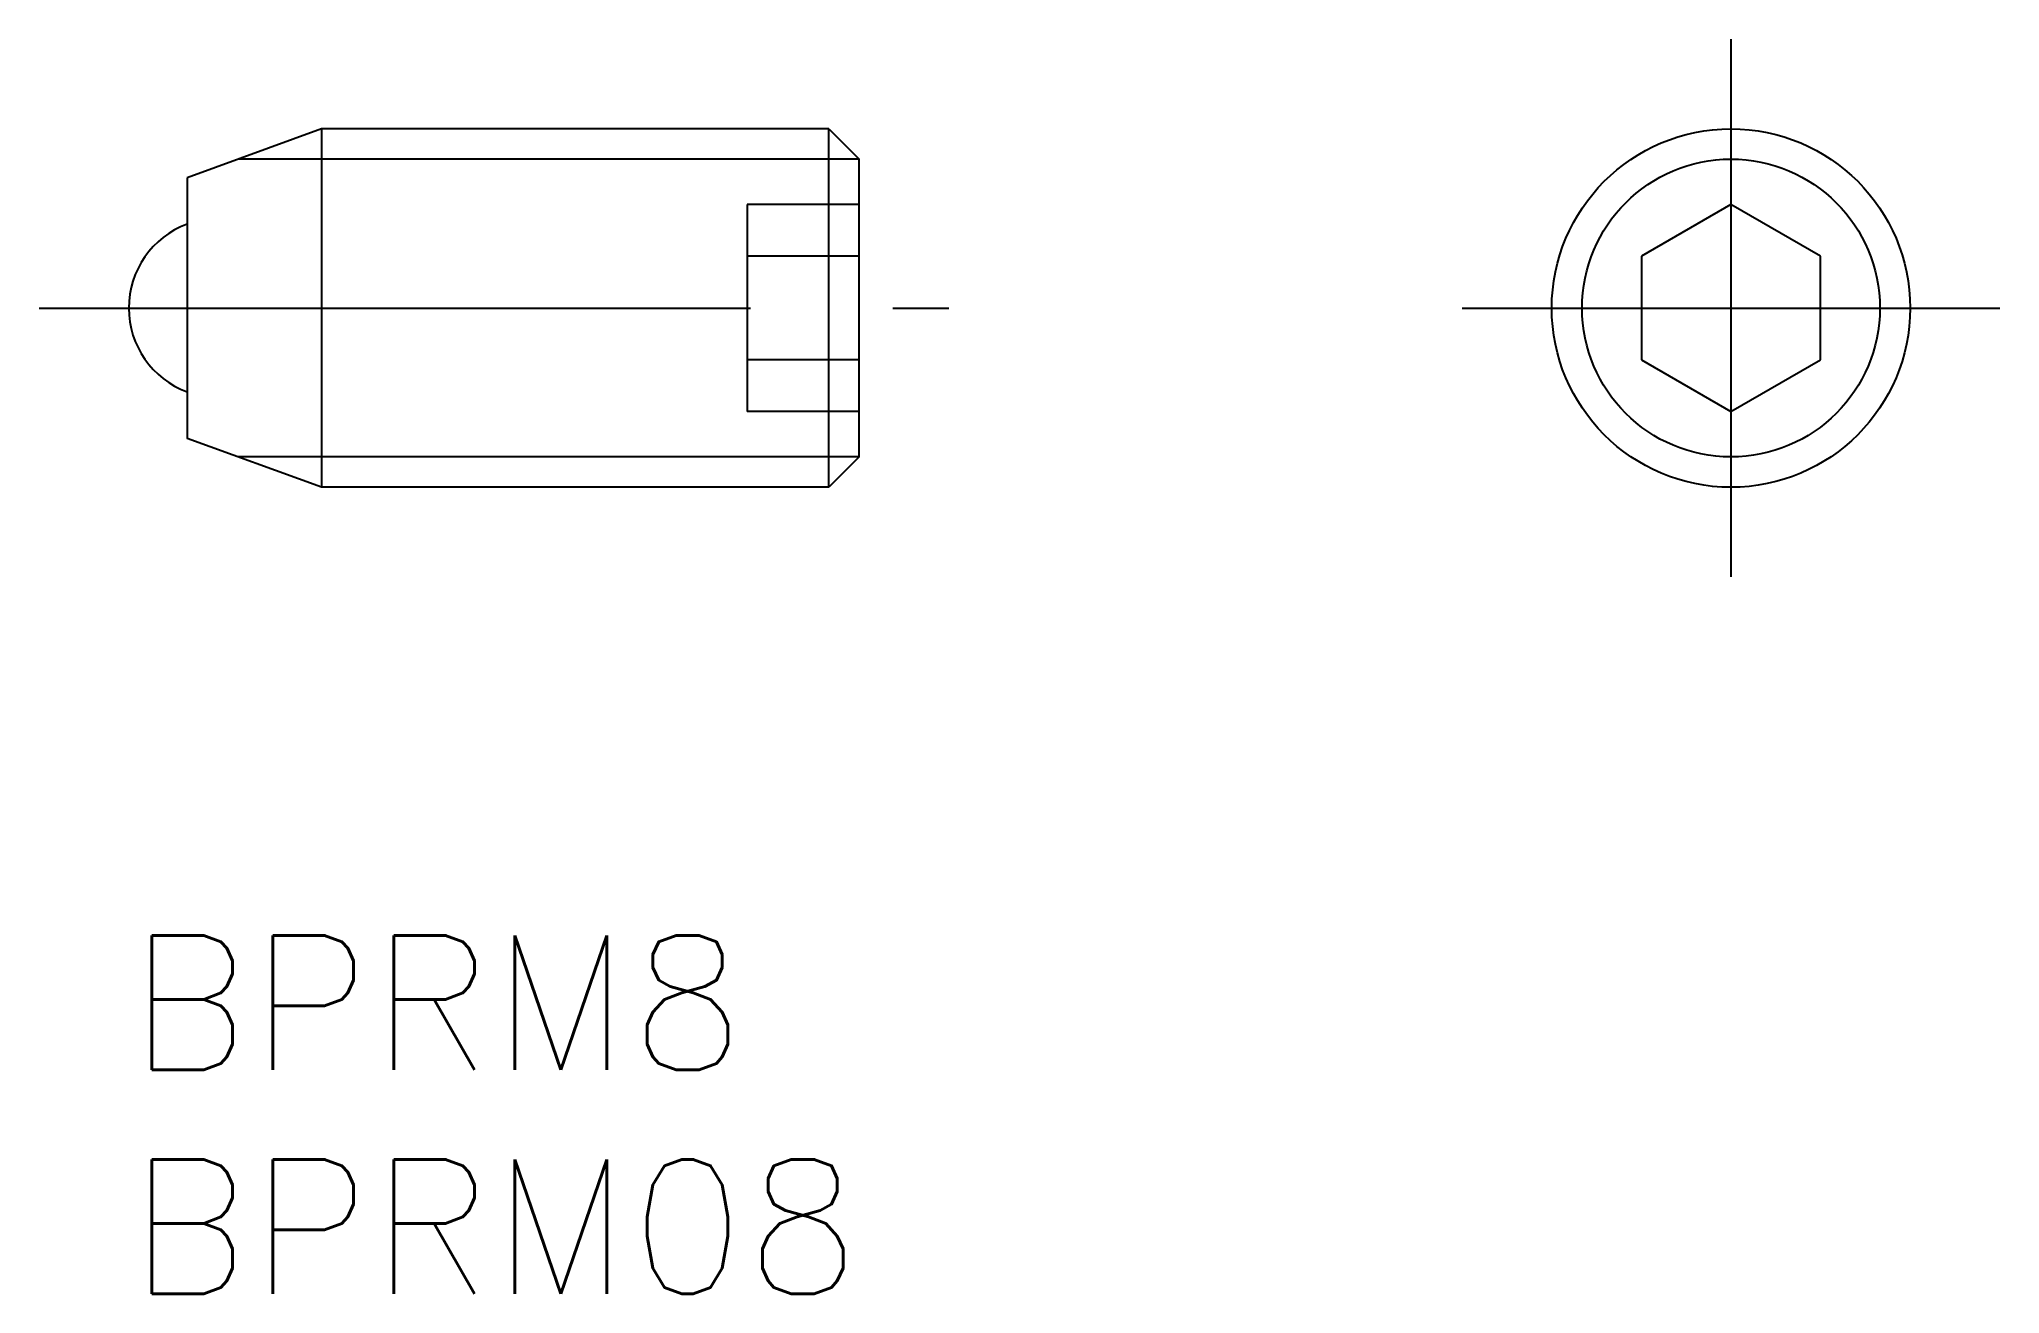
# Model space of a CAD drawing. Extents: x -2 to 41.8, y -8 to 20.
import ezdxf

# ---------------------------------------------------------------- set-up
doc = ezdxf.new("R2010")
doc.units = 0
doc.header["$LTSCALE"] = 0.5
doc.linetypes.add('CENTER', pattern=[50.8, 31.75, -6.35, 6.35, -6.35])
doc.linetypes.add('DASHED', pattern=[19.05, 12.7, -6.35])
for name, color, linetype in [('MSM_CENTER', 1, 'CENTER'), ('MSM_CONTINUOUS', 7, 'CONTINUOUS'), ('MSM_DASHED', 4, 'DASHED'), ('MSM_NARROW', 5, 'CONTINUOUS'), ('MSM_PART_NUMBER', 7, 'CONTINUOUS')]:
    doc.layers.add(name, color=color, linetype=linetype)
doc.styles.get("Standard").update_dxf_attribs({"font": 'txt.shx', "height": 3, "bigfont": 'bigfont.shx'})

# ---------------------------------------------------------------- blocks, each defined once
blk = doc.blocks.new('*U3')
at = {"layer": 'MSM_PART_NUMBER'}
blk.add_text('BPRM8', height=3, dxfattribs=at).set_placement((0, -3))
blk = doc.blocks.new('*U4')
at = {"layer": 'MSM_PART_NUMBER'}
blk.add_text('BPRM08', height=3, dxfattribs=at).set_placement((0, -8))

msp = doc.modelspace()

# ---------------------------------------------------------------- linework, layer by layer
at = {"layer": 'MSM_CENTER'}
for p, q in [((35.761, 20), (35.761, 8)), ((-2, 14), (18.3, 14)), ((29.761, 14), (41.761, 14))]:
    msp.add_line(p, q, dxfattribs=at)
at = {"layer": 'MSM_CONTINUOUS'}
for p, q in [((4.3, 18), (1.3, 16.908)), ((4.3, 18), (4.3, 10)), ((15.624, 18), (4.3, 18)), ((15.624, 10), (15.624, 18)), ((15.624, 18), (16.3, 17.323)), ((16.3, 10.676), (16.3, 17.323)), ((1.3, 16.908), (1.3, 11.092)), ((35.761, 16.309), (33.761, 15.155)), ((37.761, 15.155), (35.761, 16.309)), ((33.761, 15.155), (33.761, 12.845)), ((37.761, 12.845), (37.761, 15.155)), ((33.761, 12.845), (35.761, 11.691)), ((35.761, 11.691), (37.761, 12.845)), ((4.3, 10), (1.3, 11.092)), ((16.3, 10.676), (15.624, 10)), ((15.624, 10), (4.3, 10))]:
    msp.add_line(p, q, dxfattribs=at)
msp.add_circle((35.761, 14), 4, dxfattribs=at)
msp.add_arc((2, 14), 2, 110.4873, 249.5127, dxfattribs=at)
at = {"layer": 'MSM_DASHED'}
for p, q in [((13.8, 16.309), (13.8, 11.691)), ((16.3, 16.309), (13.8, 16.309)), ((16.3, 15.155), (13.8, 15.155)), ((16.3, 12.845), (13.8, 12.845)), ((16.3, 11.691), (13.8, 11.691))]:
    msp.add_line(p, q, dxfattribs=at)
at = {"layer": 'MSM_NARROW'}
for p, q in [((16.3, 17.323), (2.441, 17.323)), ((16.3, 10.676), (2.441, 10.676))]:
    msp.add_line(p, q, dxfattribs=at)
msp.add_circle((35.761, 14), 3.324, dxfattribs=at)

# ---------------------------------------------------------------- block references
at = {"layer": 'MSM_CONTINUOUS'}
for name in ['*U3', '*U4']:
    msp.add_blockref(name, (0, 0), dxfattribs=at)

doc.saveas('drawing.dxf')
